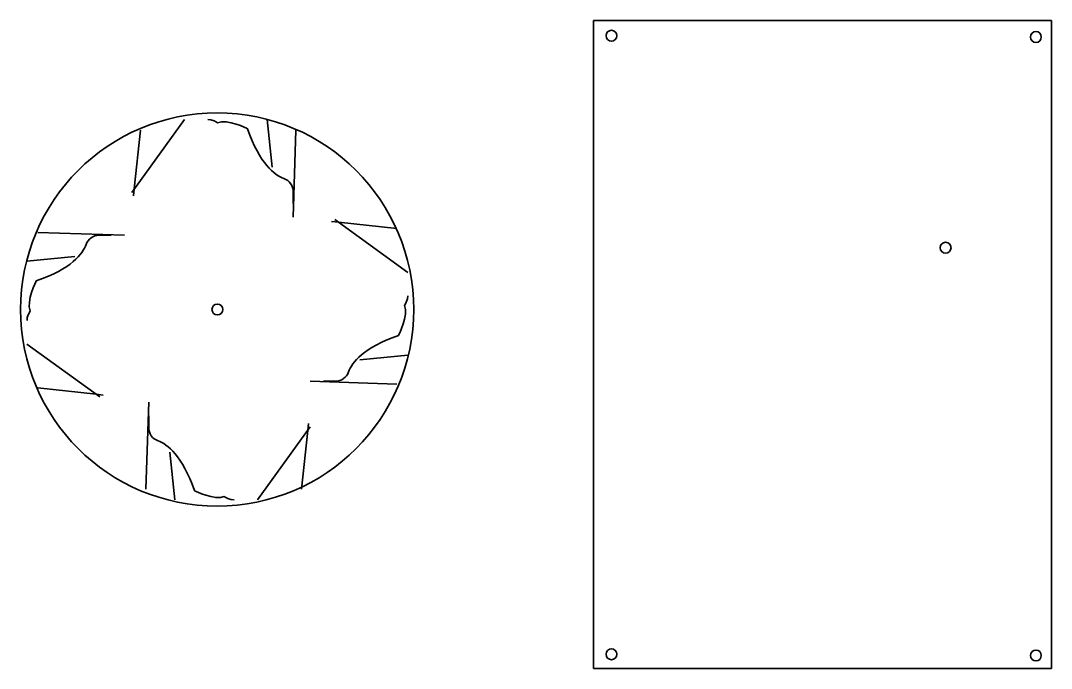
# Model space of a CAD drawing. Header units: inches. Extents: x 0 to 4188, y -1191 to 0.
# Drawn here: x 2293 to 4188, y -1191 to 0 of the extents above; entities that cross this region are included whole.
import ezdxf

# ---------------------------------------------------------------- set-up
doc = ezdxf.new("R2010")
doc.units = ezdxf.units.IN
doc.header["$MEASUREMENT"] = 0
doc.layers.add('Cut', color=7, linetype='Continuous')
doc.layers.add('Graveren', color=7, linetype='Continuous')

# ---------------------------------------------------------------- blocks, each defined once
blk = doc.blocks.new('block 2')
at = {"layer": 'Cut', "color": 250, "lineweight": 35, "true_color": 0x1a1718}
blk.add_lwpolyline([(4187.9, -1190.5), (3346, -1190.5), (3346, 0), (4187.9, 0), (4187.9, -1190.5)], dxfattribs=at)
blk.add_open_spline([(4003.4, -417.4), (4003.4, -422.9), (3998.9, -427.4), (3993.4, -427.4), (3987.9, -427.4), (3983.4, -422.9), (3983.4, -417.4), (3983.4, -411.9), (3987.9, -407.4), (3993.4, -407.4), (3998.9, -407.4), (4003.4, -411.9), (4003.4, -417.4)], degree=3, knots=[0, 0, 0, 0, 1, 1, 1, 2, 2, 2, 3, 3, 3, 4, 4, 4, 4], dxfattribs=at)
blk = doc.blocks.new('block 7')
at = {"layer": 'Graveren', "color": 250, "lineweight": 35, "true_color": 0x1a1718}
for points in [[(2863.9, -369), (2876.8, -370.4), (2984.3, -382.1)], [(2870.3, -365.7), (3004.4, -462.7)], [(3004.4, -614.8), (2916.3, -623.7)], [(2984.3, -667.9), (2824.8, -662.7)]]:
    blk.add_lwpolyline(points, dxfattribs=at)
blk.add_open_spline([(2849.4, -662.7), (2849.4, -662.7), (2871.6, -662.7), (2871.6, -662.7), (2882.4, -662.7), (2891.9, -655.8), (2895.6, -645.6), (2901.8, -628.4), (2922.3, -601.2), (2987.3, -578.7), (2987.3, -578.7), (3006.3, -540.7), (2998.3, -523.7), (2998.3, -523.7), (3005.3, -512.7), (3004.3, -505.7)], degree=3, knots=[0, 0, 0, 0, 1, 1, 1, 2, 2, 2, 3, 3, 3, 4, 4, 4, 5, 5, 5, 5], dxfattribs=at)
blk = doc.blocks.new('block 8')
at = {"layer": 'Graveren', "color": 250, "lineweight": 35, "true_color": 0x1a1718}
for points in [[(2496.8, -315.6), (2593.8, -181.5)], [(2745.9, -181.5), (2754.8, -269.6)], [(2500.1, -321.9), (2501.5, -309.1), (2513.1, -201.6)], [(2798.9, -201.6), (2793.8, -361.1)]]:
    blk.add_lwpolyline(points, dxfattribs=at)
blk.add_open_spline([(2793.8, -336.4), (2793.8, -336.4), (2793.8, -314.2), (2793.8, -314.2), (2793.8, -303.4), (2786.8, -293.9), (2776.7, -290.2), (2759.4, -284), (2732.3, -263.6), (2709.8, -198.6), (2709.8, -198.6), (2671.8, -179.6), (2654.8, -187.6), (2654.8, -187.6), (2643.8, -180.6), (2636.8, -181.6)], degree=3, knots=[0, 0, 0, 0, 1, 1, 1, 2, 2, 2, 3, 3, 3, 4, 4, 4, 5, 5, 5, 5], dxfattribs=at)
blk = doc.blocks.new('block 9')
at = {"layer": 'Graveren', "color": 250, "lineweight": 35, "true_color": 0x1a1718}
for points in [[(2324.3, -389.2), (2483.8, -394.4)], [(2304.2, -442.3), (2392.3, -433.4)], [(2438.3, -691.4), (2304.2, -594.4)], [(2444.6, -688.1), (2431.7, -686.7), (2324.3, -675)]]:
    blk.add_lwpolyline(points, dxfattribs=at)
blk.add_open_spline([(2459.1, -394.4), (2459.1, -394.4), (2436.9, -394.4), (2436.9, -394.4), (2426.1, -394.4), (2416.6, -401.3), (2412.9, -411.5), (2406.7, -428.7), (2386.3, -455.9), (2321.3, -478.4), (2321.3, -478.4), (2302.3, -516.4), (2310.3, -533.4), (2310.3, -533.4), (2303.3, -544.4), (2304.3, -551.4)], degree=3, knots=[0, 0, 0, 0, 1, 1, 1, 2, 2, 2, 3, 3, 3, 4, 4, 4, 5, 5, 5, 5], dxfattribs=at)

msp = doc.modelspace()

# ---------------------------------------------------------------- linework, layer by layer
at = {"layer": 'Cut', "color": 250, "lineweight": 35, "true_color": 0x1a1718}
for points in [[(3389, -27.8), (3389, -33.3), (3384.5, -37.8), (3379, -37.8), (3373.4, -37.8), (3369, -33.3), (3369, -27.8), (3369, -22.2), (3373.4, -17.8), (3379, -17.8), (3384.5, -17.8), (3389, -22.2), (3389, -27.8)], [(4169.4, -30.1), (4169.4, -35.6), (4164.9, -40.1), (4159.4, -40.1), (4153.9, -40.1), (4149.4, -35.6), (4149.4, -30.1), (4149.4, -24.6), (4153.9, -20.1), (4159.4, -20.1), (4164.9, -20.1), (4169.4, -24.6), (4169.4, -30.1)], [(3015.3, -531), (3015.3, -730.6), (2853.5, -892.4), (2653.9, -892.4), (2454.3, -892.4), (2292.5, -730.6), (2292.5, -531), (2292.5, -331.4), (2454.3, -169.6), (2653.9, -169.6), (2853.5, -169.6), (3015.3, -331.4), (3015.3, -531)], [(2664.3, -531), (2664.3, -536.5), (2659.8, -541), (2654.3, -541), (2648.7, -541), (2644.3, -536.5), (2644.3, -531), (2644.3, -525.4), (2648.7, -521), (2654.3, -521), (2659.8, -521), (2664.3, -525.4), (2664.3, -531)], [(3389, -1164.6), (3389, -1170.1), (3384.5, -1174.6), (3379, -1174.6), (3373.4, -1174.6), (3369, -1170.1), (3369, -1164.6), (3369, -1159.1), (3373.4, -1154.6), (3379, -1154.6), (3384.5, -1154.6), (3389, -1159.1), (3389, -1164.6)], [(4169.4, -1166.9), (4169.4, -1172.4), (4164.9, -1176.9), (4159.4, -1176.9), (4153.9, -1176.9), (4149.4, -1172.4), (4149.4, -1166.9), (4149.4, -1161.4), (4153.9, -1156.9), (4159.4, -1156.9), (4164.9, -1156.9), (4169.4, -1161.4), (4169.4, -1166.9)]]:
    msp.add_open_spline(points, degree=3, knots=[0, 0, 0, 0, 1, 1, 1, 2, 2, 2, 3, 3, 3, 4, 4, 4, 4], dxfattribs=at)
at = {"layer": 'Graveren', "color": 250, "lineweight": 35, "true_color": 0x1a1718}
for points in [[(2523, -860.9), (2528.1, -701.4)], [(2825.1, -746.9), (2728.1, -881)], [(2821.8, -740.6), (2820.4, -753.5), (2808.8, -860.9)], [(2576, -881), (2567.1, -792.9)]]:
    msp.add_lwpolyline(points, dxfattribs=at)
msp.add_open_spline([(2528.1, -726.1), (2528.1, -726.1), (2528.1, -748.3), (2528.1, -748.3), (2528.1, -759.1), (2535, -768.6), (2545.2, -772.3), (2562.4, -778.5), (2589.6, -798.9), (2612.1, -863.9), (2612.1, -863.9), (2650.1, -882.9), (2667.1, -874.9), (2667.1, -874.9), (2678.1, -881.9), (2685.1, -880.9)], degree=3, knots=[0, 0, 0, 0, 1, 1, 1, 2, 2, 2, 3, 3, 3, 4, 4, 4, 5, 5, 5, 5], dxfattribs=at)

# ---------------------------------------------------------------- block references
at = {"layer": 'Cut'}
msp.add_blockref('block 2', (0, 0), dxfattribs=at)
at = {"layer": 'Graveren'}
for name in ['block 8', 'block 7', 'block 9']:
    msp.add_blockref(name, (0, 0), dxfattribs=at)

doc.saveas('drawing.dxf')
